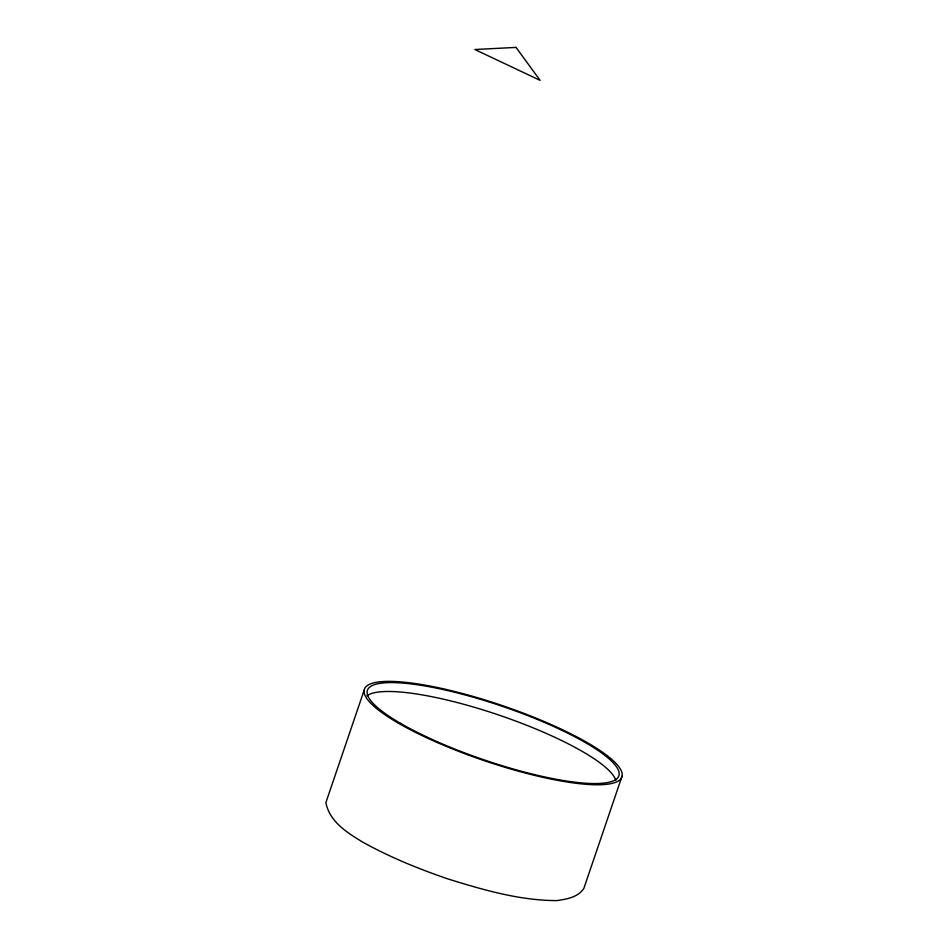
<?xml version="1.0" encoding="UTF-8"?>
<svg xmlns="http://www.w3.org/2000/svg" width="948" height="948" viewBox="0 0 948 948"><rect width="100%" height="100%" fill="white"/><g stroke="black" fill="none" stroke-linecap="round" stroke-linejoin="round"><path stroke-width="1.42" d="M364.162 690.18L325.875 802.648C329.572 821.798 347.158 832.617 362.551 842.014C389.723 857.193 418.625 868.866 448.013 878.962C483.338 889.899 519.54 900.541 556.832 900.6C566.703 899.107 577.853 897.448 583.838 888.442L622.125 775.974M366.971 695.82A132.779 28.286 18.8 0 1 499.004 715.1A132.779 28.286 18.8 0 1 615.809 780.417M516.02 47.4L474.865 49.521L540.111 80.355L516.02 47.4M398.361 723.158A136.002 28.973 18.8 0 0 616.425 781.981A136.002 28.973 18.8 0 0 464.65 694.09A136.002 28.973 18.8 0 0 398.361 723.158M400.601 723.395A132.779 28.286 18.8 0 0 613.498 780.82A132.779 28.286 18.8 0 0 465.326 695.014A132.779 28.286 18.8 0 0 400.601 723.395"/></g></svg>
